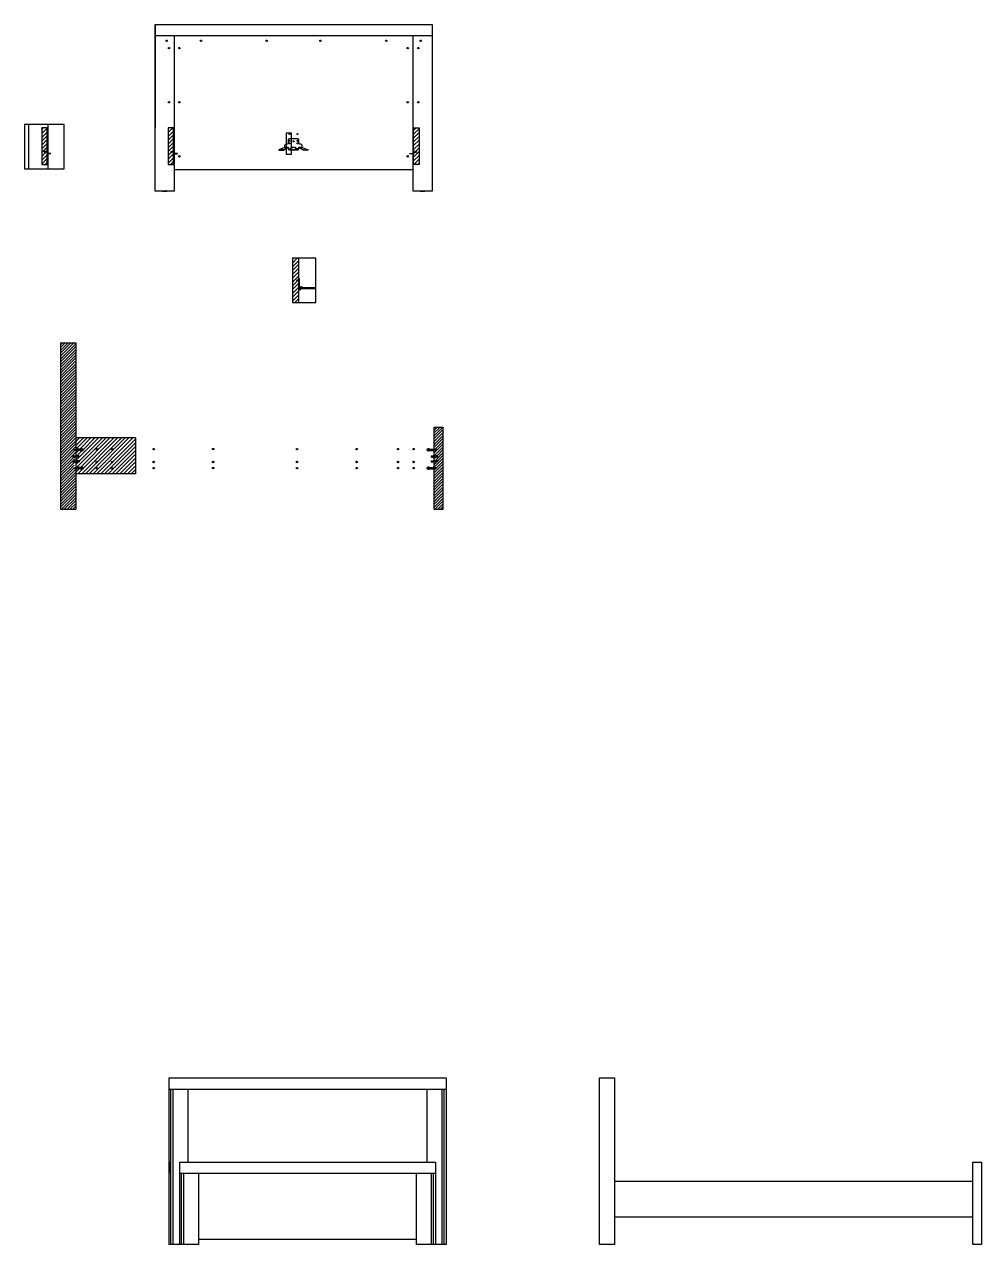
# Model space of a CAD drawing. Header units: inches. Extents: x 342 to 2460, y 60 to 1757.
# Drawn here: x 940 to 1474, y 156 to 837 of the extents above; entities that cross this region are included whole.
import ezdxf

# ---------------------------------------------------------------- set-up
doc = ezdxf.new("R2010")
doc.units = ezdxf.units.IN
doc.header["$MEASUREMENT"] = 0
doc.layers.get('0').update_dxf_attribs({"color": 11})
for name, color, linetype in [('A-ANNO-DIMS', 3, 'Continuous'), ('Dettagli', 141, 'Continuous'), ('PARTICOLARI', 30, 'Continuous'), ('viti', 41, 'Continuous')]:
    doc.layers.add(name, color=color, linetype=linetype)
pattern_1 = [(45, (-16.14222, -77.76784), (-0.088388348, 0.088388348), [])]

# ---------------------------------------------------------------- blocks, each defined once
blk = doc.blocks.new('101345')
for p, q in [((40.13, 264.91), (40.13, 264.61)), ((40.17, 264.99), (40.27, 265.05)), ((40.17, 264.53), (40.27, 264.47)), ((40.28, 264.46), (40.28, 265.06)), ((40.29, 264.46), (41.63, 264.46)), ((40.3, 265.06), (41.63, 265.06)), ((40.38, 264.94), (41.63, 264.94)), ((40.38, 264.82), (41.63, 264.82)), ((40.38, 264.7), (41.63, 264.7)), ((40.38, 264.58), (41.63, 264.58)), ((42.96, 265.06), (41.63, 265.06)), ((42.88, 264.94), (41.63, 264.94)), ((42.88, 264.82), (41.63, 264.82)), ((42.88, 264.7), (41.63, 264.7)), ((42.88, 264.58), (41.63, 264.58)), ((42.96, 264.46), (41.63, 264.46)), ((42.98, 264.46), (42.98, 265.06)), ((43.09, 264.99), (42.99, 265.05)), ((43.09, 264.53), (42.99, 264.47)), ((43.13, 264.91), (43.13, 264.61))]:
    blk.add_line(p, q)
for centre, radius, start, end in [((40.23, 264.91), 0.1, 123.56676, 180), ((40.23, 264.61), 0.1, 180, 236.29116), ((40.3, 265.01), 0.05, 90, 123.56676), ((40.29, 264.51), 0.05, 236.29116, 270), ((42.96, 265.01), 0.05, 56.43324, 90), ((42.96, 264.51), 0.05, 270, 303.70884), ((43.03, 264.91), 0.1, 0, 56.43324), ((43.03, 264.61), 0.1, 303.70884, 0)]:
    blk.add_arc(centre, radius, start, end)
blk = doc.blocks.new('vite')
at = {"layer": 'viti'}
for p, q in [((0.31, -0.12), (0.24, -0.12)), ((0.4, -0.31), (0.32, -0.31)), ((0.45, -0.12), (0.37, -0.12)), ((0.53, -0.31), (0.46, -0.31)), ((0.58, -0.12), (0.51, -0.12)), ((0.67, -0.31), (0.59, -0.31)), ((0.72, -0.12), (0.64, -0.12)), ((0.81, -0.31), (0.73, -0.31)), ((0.86, -0.12), (0.78, -0.12)), ((0.94, -0.31), (0.86, -0.31)), ((0.99, -0.12), (0.91, -0.12)), ((1.08, -0.31), (1, -0.31)), ((1.13, -0.12), (1.05, -0.12)), ((1.21, -0.31), (1.14, -0.31)), ((1.26, -0.12), (1.19, -0.12)), ((1.3, -0.31), (1.27, -0.31))]:
    blk.add_line(p, q, dxfattribs=at)
blk.add_lwpolyline([(1.33, 0.07), (1.37, 0.07), (1.37, -0.5), (1.33, -0.5), (1.3, -0.5), (1.3, 0.07)], close=True, dxfattribs=at)
for points in [[(0.26, -0.31), (0.2, -0.31), (0.04, -0.22), (0.17, -0.14)], [(0.24, -0.07), (0.17, -0.14), (0.17, -0.17), (0.17, -0.26), (0.24, -0.07), (0.24, -0.12), (0.21, -0.22), (0.17, -0.26)], [(0.37, -0.07), (0.31, -0.12), (0.26, -0.31), (0.26, -0.37), (0.37, -0.07), (0.37, -0.12), (0.32, -0.31), (0.26, -0.37)], [(0.51, -0.07), (0.45, -0.12), (0.4, -0.31), (0.4, -0.37), (0.51, -0.07), (0.51, -0.12), (0.46, -0.31), (0.4, -0.37)], [(0.64, -0.07), (0.58, -0.12), (0.53, -0.31), (0.53, -0.37), (0.64, -0.07), (0.64, -0.12), (0.59, -0.31), (0.53, -0.37)], [(0.78, -0.07), (0.72, -0.12), (0.67, -0.31), (0.67, -0.37), (0.78, -0.07), (0.78, -0.12), (0.73, -0.31), (0.67, -0.37)], [(0.91, -0.07), (0.86, -0.12), (0.81, -0.31), (0.81, -0.37), (0.91, -0.07), (0.91, -0.12), (0.86, -0.31), (0.81, -0.37)], [(1.05, -0.07), (0.99, -0.12), (0.94, -0.31), (0.94, -0.37), (1.05, -0.07), (1.05, -0.12), (1, -0.31), (0.94, -0.37)], [(1.19, -0.07), (1.13, -0.12), (1.08, -0.31), (1.08, -0.37), (1.19, -0.07), (1.19, -0.12), (1.14, -0.31), (1.08, -0.37)], [(1.3, -0.09), (1.26, -0.12), (1.21, -0.31), (1.21, -0.37), (1.3, -0.14)], [(1.3, -0.22), (1.27, -0.31), (1.21, -0.37)]]:
    blk.add_lwpolyline(points, dxfattribs=at)
blk = doc.blocks.new('no dettagli vite')
at = {"layer": 'viti'}
for p, q in [((0.04, -0.22), (0.2, -0.12)), ((0.2, -0.31), (0.04, -0.22)), ((1.3, -0.12), (0.2, -0.12)), ((1.3, -0.31), (0.2, -0.31))]:
    blk.add_line(p, q, dxfattribs=at)
blk.add_lwpolyline([(1.33, 0.07), (1.37, 0.07), (1.37, -0.5), (1.33, -0.5), (1.3, -0.5), (1.3, 0.07)], close=True, dxfattribs=at)

msp = doc.modelspace()

# ---------------------------------------------------------------- hatches: boundary and pattern name
h = msp.add_hatch()
h.set_pattern_fill('ANSI31', color=61, scale=12)
h.paths.add_polyline_path([(952.88, 779.16), (949.88, 779.16), (949.88, 758.7), (952.88, 758.7), (952.88, 765.58), (952.85, 765.55), (952.85, 765.63), (952.75, 765.63), (952.66, 765.55), (952.66, 765.63), (952.55, 765.63), (952.47, 765.55), (952.47, 765.63), (952.36, 765.63), (952.28, 765.55), (952.28, 765.63), (952.17, 765.63), (952.09, 765.55), (952.09, 765.63), (951.98, 765.63), (951.9, 765.55), (951.9, 765.63), (951.79, 765.63), (951.71, 765.55), (951.71, 765.63), (951.6, 765.63), (951.51, 765.55), (951.51, 765.63), (951.43, 765.63), (951.2, 765.76), (951.39, 765.87), (951.48, 765.97), (951.48, 765.89), (951.59, 765.89), (951.67, 765.97), (951.67, 765.89), (951.78, 765.89), (951.86, 765.97), (951.86, 765.89), (951.97, 765.89), (952.05, 765.97), (952.05, 765.89), (952.16, 765.89), (952.24, 765.97), (952.24, 765.89), (952.35, 765.89), (952.43, 765.97), (952.43, 765.89), (952.54, 765.89), (952.62, 765.97), (952.62, 765.89), (952.73, 765.89), (952.82, 765.97), (952.82, 765.89), (952.88, 765.89), (952.88, 766.96)])
h = msp.add_hatch()
h.set_pattern_fill('ANSI31', color=61, scale=12, angle=-1.3e-14)
h.paths.add_polyline_path([(1023.44, 765.59), (1021.99, 765.59), (1021.76, 765.72), (1021.99, 765.85), (1023.44, 765.85), (1023.44, 779.12), (1020.44, 779.12), (1020.44, 758.66), (1023.44, 758.66)])
h = msp.add_hatch()
h.set_pattern_fill('ANSI31', color=61, scale=12, angle=-1.3e-14)
h.paths.add_polyline_path([(1157.44, 765.85), (1158.9, 765.85), (1159.13, 765.72), (1158.9, 765.59), (1157.44, 765.59), (1157.44, 758.66), (1160.44, 758.66), (1160.44, 779.12), (1157.44, 779.12)])
h = msp.add_hatch()
h.set_pattern_fill('ANSI31', color=61, angle=90)
h.set_pattern_definition([(135, (1331.81831, -587.62731), (-0.088388348, -0.088388348), [])])
h.paths.add_polyline_path([(1095.89, 766.91), (1095.89, 766.71), (1098.61, 766.71), (1098.61, 766.91)])
h.paths.add_polyline_path([(1082.28, 766.91), (1082.28, 766.71), (1085, 766.71), (1085, 766.91)])
h = msp.add_hatch()
h.set_pattern_fill('ANSI31', color=61, scale=12)
h.paths.add_polyline_path([(1093.37, 706.41), (1089.81, 706.41), (1089.81, 681.75), (1093.37, 681.75), (1093.37, 688.91), (1093.36, 689.56), (1093.37, 689.56), (1093.37, 693.94), (1093.32, 693.94), (1093.25, 693.88), (1093.25, 693.94), (1093.17, 693.94), (1093.11, 693.88), (1093.11, 693.94), (1093.02, 693.94), (1092.96, 693.88), (1092.96, 693.94), (1092.88, 693.94), (1092.82, 693.88), (1092.82, 693.94), (1092.73, 693.94), (1092.67, 693.88), (1092.67, 693.94), (1092.59, 693.94), (1092.52, 693.88), (1092.52, 693.94), (1092.44, 693.94), (1092.38, 693.88), (1092.38, 693.94), (1092.31, 693.94), (1092.14, 694.04), (1092.28, 694.12), (1092.35, 694.2), (1092.35, 694.14), (1092.43, 694.14), (1092.5, 694.2), (1092.5, 694.14), (1092.58, 694.14), (1092.64, 694.2), (1092.64, 694.14), (1092.72, 694.14), (1092.79, 694.2), (1092.79, 694.14), (1092.87, 694.14), (1092.93, 694.2), (1092.93, 694.14), (1093.01, 694.14), (1093.08, 694.2), (1093.08, 694.14), (1093.16, 694.14), (1093.22, 694.2), (1093.22, 694.14), (1093.31, 694.14), (1093.37, 694.2)])
h = msp.add_hatch()
h.set_pattern_fill('ANSI31', color=61, scale=0.5)
h.paths.add_polyline_path([(1093.57, 693.73), (1093.53, 693.73), (1093.49, 693.73), (1093.49, 693.94), (1093.46, 693.94), (1093.4, 693.88), (1093.4, 693.94), (1093.37, 693.94), (1093.37, 692.06), (1093.57, 692.06)])
h.paths.add_polyline_path([(1093.57, 695.13), (1093.37, 695.13), (1093.37, 694.2), (1093.37, 694.2), (1093.37, 694.14), (1093.45, 694.14), (1093.49, 694.17), (1093.49, 694.34), (1093.53, 694.34), (1093.57, 694.34)])
h.paths.add_polyline_path([(1093.57, 692.06), (1093.37, 692.06), (1093.37, 690.3), (1093.57, 690.3), (1093.57, 690.48)])
h = msp.add_hatch()
h.set_pattern_fill('ANSI31', color=61)
h.set_pattern_definition(pattern_1)
h.paths.add_polyline_path([(1093.57, 690.3), (1093.37, 690.3), (1093.37, 690.12), (1093.93, 690.12), (1093.93, 690.13), (1093.85, 690.14), (1093.92, 690.18), (1093.93, 690.18), (1093.92, 690.3)])
h = msp.add_hatch()
h.set_pattern_fill('ANSI31', color=61, scale=2)
h.set_pattern_definition([(45, (-16.14222, -77.76784), (-0.176776695, 0.176776695), [])])
h.paths.add_polyline_path([(1093.93, 689.97), (1093.85, 689.98), (1093.93, 690.02), (1093.93, 690.12), (1093.37, 690.12), (1093.37, 689.56), (1093.46, 689.56), (1093.56, 689.56), (1093.56, 689.56), (1102.91, 689.51), (1102.91, 690.12), (1094.95, 690.12), (1094.21, 690.12), (1094.21, 690.07), (1094.28, 690.05), (1094.21, 690.02), (1094.21, 689.9), (1094.28, 689.89), (1094.21, 689.85), (1094.2, 689.74), (1094.28, 689.72), (1094.21, 689.69), (1093.92, 689.64), (1093.85, 689.64), (1093.92, 689.68), (1093.93, 689.69), (1093.93, 689.8), (1093.93, 689.8), (1093.85, 689.81), (1093.92, 689.85), (1093.93, 689.85)])
h = msp.add_hatch()
h.set_pattern_fill('ANSI31', color=61, scale=0.5)
h.set_pattern_definition([(45, (-16.14222, -77.76784), (-0.0441941738, 0.0441941738), [])])
h.paths.add_polyline_path([(1093.56, 689.56), (1093.46, 689.56), (1093.37, 689.56), (1093.37, 688.91), (1093.57, 688.91)])
h = msp.add_hatch()
h.set_pattern_fill('ANSI31', color=61)
h.set_pattern_definition(pattern_1)
h.paths.add_polyline_path([(1095.56, 690.12), (1095.56, 690.3), (1094.21, 690.3), (1094.21, 690.23), (1094.28, 690.22), (1094.21, 690.18), (1094.21, 690.12)])
h = msp.add_hatch()
h.set_pattern_fill('ANSI31', color=61, scale=12)
h.paths.add_polyline_path([(1002.22, 606.14), (968.97, 606.14), (968.97, 599.9), (971.55, 599.9, -0.77822), (972.95, 599.55, -0.77822), (971.55, 599.2), (968.97, 599.2), (968.97, 596.14), (970.6, 596.08, -0.414214), (970.72, 595.96), (970.72, 595.56), (970.55, 595.44), (968.97, 595.44), (968.97, 593.43), (970.6, 593.37, -0.414214), (970.72, 593.25), (970.72, 592.85), (970.55, 592.73), (968.97, 592.73), (968.97, 589.68), (971.55, 589.68, -0.77822), (972.95, 589.32, -0.77822), (971.55, 588.97), (968.97, 588.97), (968.97, 586.14), (1002.22, 586.14)])
h.paths.add_polyline_path([(980.17, 599.94, -1), (980.97, 599.94, -1)], flags=16)
h.paths.add_polyline_path([(980.97, 592.74, -1), (980.17, 592.74, -1)], flags=16)
h.paths.add_polyline_path([(988.77, 599.94, -1), (989.57, 599.94, -1)], flags=16)
h.paths.add_polyline_path([(989.57, 592.74, -1), (988.77, 592.74, -1)], flags=16)
h.paths.add_polyline_path([(980.97, 589.34, -1), (980.17, 589.34, -1)], flags=16)
h.paths.add_polyline_path([(989.57, 589.34, -1), (988.77, 589.34, -1)], flags=16)
at = {"layer": 'A-ANNO-DIMS'}
h = msp.add_hatch(dxfattribs=at)
h.set_pattern_fill('ANSI31', color=61, scale=9)
edge = h.paths.add_edge_path()
edge.add_line((967.76, 599.43), (967.76, 599.67))
edge.add_line((967.76, 599.67), (968.97, 599.67))
edge.add_line((968.97, 599.43), (967.76, 599.43))
edge.add_line((967.76, 589.2), (967.76, 589.44))
edge.add_line((968.97, 589.2), (967.76, 589.2))
edge.add_line((967.76, 589.44), (968.97, 589.44))
edge = h.paths.add_edge_path()
edge.add_line((968.97, 592.73), (967.42, 592.73))
edge.add_arc((967.42, 592.79), 0.0582, 252.36866, 270, ccw=False)
edge.add_line((967.4, 592.74), (967.4, 593.43))
edge.add_arc((967.42, 593.37), 0.0582, 90, 107.55758, ccw=False)
edge.add_line((967.42, 593.43), (968.97, 593.43))
edge.add_line((968.97, 593.43), (968.97, 595.44))
edge.add_line((968.97, 595.44), (967.42, 595.44))
edge.add_arc((967.42, 595.5), 0.0582, 252.36866, 270, ccw=False)
edge.add_line((967.4, 595.45), (967.4, 596.14))
edge.add_arc((967.42, 596.08), 0.0582, 90, 107.55758, ccw=False)
edge.add_line((967.42, 596.14), (968.97, 596.14))
edge.add_line((968.97, 596.14), (968.97, 659.14))
edge.add_line((968.97, 659.14), (960.61, 659.14))
edge.add_line((960.61, 659.14), (960.61, 566.14))
edge.add_line((960.61, 566.14), (968.97, 566.14))
edge.add_line((968.97, 566.14), (968.97, 592.73))
h = msp.add_hatch(dxfattribs=at)
h.set_pattern_fill('ANSI31', color=61, scale=9)
h.paths.add_polyline_path([(1173.81, 612.14), (1168.97, 612.14), (1168.97, 599.67), (1170.19, 599.67), (1170.19, 599.43), (1168.97, 599.43), (1168.97, 596.64), (1168.97, 596.14), (1170.54, 596.14), (1170.67, 596.06, -0.251337), (1170.72, 595.96), (1170.72, 595.62, -0.250678), (1170.67, 595.53), (1170.55, 595.44), (1168.97, 595.44), (1168.97, 593.43), (1168.97, 593.43), (1170.55, 593.43), (1170.67, 593.35, -0.251337), (1170.72, 593.25), (1170.72, 592.91, -0.250678), (1170.67, 592.82), (1170.55, 592.73), (1168.97, 592.73), (1168.97, 589.68), (1168.97, 589.68), (1168.97, 589.44), (1170.19, 589.44), (1170.19, 589.2), (1168.97, 589.2), (1168.97, 588.97), (1168.97, 566.14), (1173.81, 566.14)])

# ---------------------------------------------------------------- linework, layer by layer
for p, q in [((1013.2, 836.87), (1013.2, 779.12)), ((1013.2, 830.67), (1167.68, 830.67)), ((1023.8, 830.67), (1023.8, 764.82)), ((1013.2, 789.87), (1013.2, 783.67)), ((1023.8, 764.72), (1023.8, 755.87)), ((1085.4, 768.12), (1082.28, 766.91)), ((1087.43, 768.12), (1085, 766.71)), ((1087.43, 768.12), (1085, 766.91)), ((1089.34, 766.91), (1089.34, 767.84)), ((1091.55, 767.84), (1091.55, 766.91)), ((1093.43, 768.12), (1095.89, 766.91)), ((1093.43, 768.12), (1095.89, 766.71)), ((1095.26, 768.12), (1098.61, 766.91)), ((1023.8, 755.87), (1157.08, 755.87)), ((1093.37, 692.06), (1093.57, 692.06)), ((1093.57, 688.91), (1094.57, 688.91)), ((1094.57, 688.91), (1094.57, 689.56)), ((1002.22, 606.14), (968.97, 606.14)), ((968.97, 606.14), (968.97, 599.9)), ((1002.22, 606.14), (1002.22, 586.14)), ((968.97, 599.2), (968.97, 596.14)), ((968.97, 595.44), (968.97, 593.43)), ((968.97, 595.44), (968.97, 593.43)), ((968.97, 592.73), (968.97, 589.68)), ((968.97, 592.73), (968.97, 589.68)), ((968.97, 588.97), (968.97, 566.14)), ((968.97, 588.97), (968.97, 586.14)), ((1002.22, 586.14), (968.97, 586.14)), ((1021.02, 242.93), (1175.51, 242.93)), ((1022.02, 156.13), (1022.02, 242.93)), ((1023.22, 156.13), (1023.22, 242.93)), ((1031.62, 202.13), (1031.62, 242.93)), ((1164.91, 202.13), (1164.91, 242.93)), ((1173.31, 156.13), (1173.31, 242.93)), ((1174.51, 156.13), (1174.51, 242.93)), ((1021.02, 202.13), (1021.02, 195.93)), ((1026.97, 202.13), (1169.56, 202.13)), ((1169.56, 202.13), (1169.56, 156.13)), ((1026.97, 195.93), (1169.56, 195.93)), ((1027.97, 156.13), (1027.97, 195.93)), ((1029.17, 156.13), (1029.17, 195.93)), ((1037.57, 156.13), (1037.57, 195.93)), ((1158.96, 156.13), (1158.96, 195.93)), ((1167.36, 156.13), (1167.36, 195.93)), ((1168.56, 156.13), (1168.56, 195.93)), ((1469.5, 191.38), (1269.5, 191.38)), ((1469.5, 171.38), (1269.5, 171.38)), ((1037.57, 159.13), (1158.96, 159.13)), ((1169.56, 156.13), (1158.96, 156.13))]:
    msp.add_line(p, q)
at = {"color": 200}
for p, q in [((953.24, 781.05), (953.24, 756.38)), ((1093.37, 689.56), (1102.91, 689.51)), ((1094.95, 690.12), (1102.91, 690.12))]:
    msp.add_line(p, q, dxfattribs=at)
for points in [[(1023.8, 764.72), (1023.8, 743.87), (1013.2, 743.87), (1013.2, 836.87), (1167.68, 836.87), (1167.68, 743.87), (1157.08, 743.87), (1157.08, 764.72)], [(1023.8, 830.67), (1023.8, 764.82)], [(1157.08, 764.82), (1157.08, 789.87), (1157.08, 830.67)], [(953.24, 781.05), (953.24, 756.38)], [(1023.44, 765.85), (1023.44, 779.12), (1020.44, 779.12), (1020.44, 758.66), (1023.44, 758.66), (1023.44, 765.59)], [(1157.44, 765.85), (1157.44, 779.12), (1160.44, 779.12), (1160.44, 758.66), (1157.44, 758.66), (1157.44, 765.59)], [(1023.44, 765.59), (1023.44, 764.41), (1023.64, 764.41), (1023.64, 766.91), (1023.44, 766.91), (1023.44, 765.85)], [(1088.54, 767.84), (1089.34, 767.84), (1089.75, 768.29), (1091.14, 768.29), (1091.55, 767.84), (1092.35, 767.84)], [(1088.54, 767.84), (1088.54, 767.89)], [(1157.44, 765.59), (1157.44, 764.41), (1157.25, 764.41), (1157.25, 766.91), (1157.44, 766.91), (1157.44, 765.85)], [(1093.37, 694.13), (1093.37, 695.13), (1093.57, 695.13), (1093.57, 692.06), (1093.37, 692.06), (1093.37, 693.94)], [(1093.37, 694.13), (1093.37, 695.13), (1093.57, 695.13), (1093.57, 690.3)], [(1093.37, 690.12), (1093.37, 693.94)], [(1094.21, 690.12), (1095.56, 690.12), (1095.56, 690.3), (1093.37, 690.3), (1093.37, 690.12), (1093.93, 690.12)], [(968.97, 566.14), (968.97, 566.14), (968.97, 566.14), (968.97, 566.14), (960.61, 566.14), (960.61, 659.14), (968.97, 659.14), (968.97, 596.14)], [(1031.62, 156.13), (1021.02, 156.13), (1021.02, 249.13), (1175.51, 249.13), (1175.51, 156.13), (1164.91, 156.13)], [(1269.5, 156.13), (1269.5, 156.13), (1269.5, 156.13), (1269.5, 156.13), (1261.13, 156.13), (1261.13, 249.13), (1269.5, 249.13), (1269.5, 156.13)], [(1037.57, 156.13), (1026.97, 156.13), (1026.97, 202.13)]]:
    msp.add_lwpolyline(points)
for points in [[(942.64, 756.38), (942.64, 781.05)], [(1093.37, 694.13), (1093.37, 706.41)], [(1093.37, 681.75), (1093.37, 693.94)]]:
    msp.add_lwpolyline(points, dxfattribs=at)
msp.add_lwpolyline([(952.88, 779.16), (949.88, 779.16), (949.88, 758.7), (952.88, 758.7)], close=True, dxfattribs=at)
for points in [[(952.88, 766.96), (952.88, 764.46), (953.08, 764.46), (953.08, 766.96)], [(953.08, 764.76), (955.08, 764.76), (955.08, 764.87), (953.08, 764.87)], [(1023.64, 764.72), (1025.64, 764.72), (1025.64, 764.82), (1023.64, 764.82)], [(1085, 766.91), (1082.28, 766.91), (1082.28, 766.71), (1085, 766.71)], [(1089.75, 768.34), (1091.14, 768.34), (1091.55, 767.89), (1092.35, 767.89), (1092.35, 766.91), (1088.54, 766.91), (1088.54, 767.89), (1089.34, 767.89)], [(1095.89, 766.91), (1098.61, 766.91), (1098.61, 766.71), (1095.89, 766.71)], [(1157.25, 764.72), (1155.25, 764.72), (1155.25, 764.82), (1157.25, 764.82)], [(1093.37, 688.91), (1093.36, 689.56), (1093.56, 689.56), (1093.57, 688.91)], [(1173.81, 612.14), (1173.81, 566.14), (1168.97, 566.14), (1168.97, 596.64), (1168.97, 612.14)], [(1474.34, 202.13), (1474.34, 156.13), (1469.5, 156.13), (1469.5, 186.63), (1469.5, 202.13)]]:
    msp.add_lwpolyline(points, close=True)
for centre, radius in [((1088.18, 775.66), 0.3), ((1088.18, 770.51), 0.3), ((1090.43, 771.61), 0.3), ((1092.68, 775.66), 0.3), ((1092.68, 770.51), 0.3), ((980.57, 599.94), 0.4), ((989.17, 599.94), 0.4), ((1012.37, 599.94), 0.4), ((1045.57, 599.94), 0.4), ((1092.37, 599.94), 0.4), ((1125.57, 599.94), 0.4), ((1148.77, 599.94), 0.4), ((1157.37, 599.94), 0.4), ((980.57, 592.74), 0.4), ((989.17, 592.74), 0.4), ((1012.37, 592.74), 0.4), ((1045.57, 592.74), 0.4), ((1092.37, 592.74), 0.4), ((1125.57, 592.74), 0.4), ((1148.77, 592.74), 0.4), ((1157.37, 592.74), 0.4), ((980.57, 589.34), 0.4), ((989.17, 589.34), 0.4), ((1012.37, 589.34), 0.4), ((1045.57, 589.34), 0.4), ((1092.37, 589.34), 0.4), ((1125.57, 589.34), 0.4), ((1148.77, 589.34), 0.4), ((1157.37, 589.34), 0.4)]:
    msp.add_circle(centre, radius)
at = {"layer": 'Dettagli'}
for p, q in [((1019.36, 744.02), (1019.36, 743.87)), ((1019.47, 744.03), (1019.38, 744.03)), ((1019.49, 743.87), (1019.49, 744.02)), ((1161.4, 743.87), (1161.4, 744.02)), ((1161.42, 744.03), (1161.51, 744.03)), ((1161.53, 744.02), (1161.53, 743.87))]:
    msp.add_line(p, q, dxfattribs=at)
for points in [[(1092.82, 773.02), (1088.03, 773.02, 0.245451), (1087.43, 772.44), (1087.43, 770.49, -0.220469), (1086.89, 769.96), (1086.06, 769.96, 0.261774), (1085.4, 769.36), (1085.4, 768.12), (1087.43, 768.12), (1087.43, 767.47, 0.21909), (1087.94, 766.91), (1092.95, 766.91, 0.195608), (1093.43, 767.39), (1093.43, 768.12), (1095.26, 768.12), (1095.26, 769.43, 0.22328), (1094.7, 769.96), (1093.9, 769.96, -0.208898), (1093.43, 770.5), (1093.43, 772.39, 0.25933)], [(1017.29, 743.87, 0.414214), (1017.27, 743.85), (1017.27, 743.8, 0.414214), (1017.29, 743.79), (1019.72, 743.79, 0.414214), (1019.73, 743.8), (1019.73, 743.85, 0.414214), (1019.72, 743.87)], [(1163.6, 743.87, -0.414214), (1163.61, 743.85), (1163.61, 743.8, -0.414214), (1163.6, 743.79), (1161.17, 743.79, -0.414214), (1161.15, 743.8), (1161.15, 743.85, -0.414214), (1161.17, 743.87)]]:
    msp.add_lwpolyline(points, format="xyb", close=True, dxfattribs=at)
at = {"layer": 'Dettagli', "color": 0}
for points in [[(1085.4, 768.12), (1085.4, 768.3), (1087.43, 768.3), (1087.43, 768.12)], [(1093.43, 768.12), (1093.43, 768.29), (1095.26, 768.3), (1095.26, 768.12)]]:
    msp.add_lwpolyline(points, close=True, dxfattribs=at)
at = {"layer": 'Dettagli'}
for points in [[(1017.74, 743.87), (1017.74, 744.02, 0.414214), (1017.72, 744.03), (1017.63, 744.03, 0.414214), (1017.61, 744.02), (1017.61, 743.87)], [(1163.15, 743.87), (1163.15, 744.02, -0.414214), (1163.16, 744.03), (1163.25, 744.03, -0.414214), (1163.27, 744.02), (1163.27, 743.87)]]:
    msp.add_lwpolyline(points, format="xyb", dxfattribs=at)
for centre in [(1019.57, 827.74), (1020.85, 823.67), (1026.75, 823.67), (1038.76, 827.74), (1075.48, 827.74), (1105.4, 827.74), (1142.12, 827.74), (1154.13, 823.67), (1160.03, 823.67), (1161.32, 827.74), (1020.85, 793.47), (1026.75, 793.47), (1154.13, 793.47), (1160.03, 793.47), (1026.75, 763.27), (1154.13, 763.27)]:
    msp.add_circle(centre, 0.4, dxfattribs=at)
for centre, start, end in [((1019.38, 744.02), 90, 180), ((1019.47, 744.02), 0, 90), ((1161.42, 744.02), 90, 180), ((1161.51, 744.02), 360, 90)]:
    msp.add_arc(centre, 0.0157, start, end, dxfattribs=at)
at = {"layer": 'PARTICOLARI'}
for points in [[(940.24, 781.05), (940.24, 756.38), (962.43, 756.38), (962.43, 781.05)], [(1086.26, 776.12), (1086.26, 764.48), (1089.34, 764.48), (1089.34, 776.12)], [(1089.81, 706.41), (1089.81, 681.75), (1102.91, 681.75), (1102.91, 706.41)]]:
    msp.add_lwpolyline(points, close=True, dxfattribs=at)
at = {"layer": 'viti'}
for p, q in [((1088.18, 771.94), (1088.18, 771.94)), ((1092.68, 771.94), (1092.68, 771.94)), ((1093.92, 690.18), (1093.85, 690.14)), ((1093.85, 690.14), (1093.93, 690.13)), ((1093.92, 690.02), (1093.85, 689.98)), ((1093.85, 689.98), (1093.93, 689.97)), ((1093.92, 689.85), (1093.85, 689.81)), ((1093.85, 689.81), (1093.93, 689.8)), ((1093.92, 689.68), (1093.85, 689.64)), ((1093.85, 689.64), (1093.92, 689.64)), ((1093.92, 690.3), (1093.93, 690.18)), ((1094.21, 690.23), (1093.92, 690.18)), ((1094.21, 690.07), (1093.92, 690.02)), ((1094.21, 689.9), (1093.92, 689.85)), ((1094.21, 689.74), (1093.92, 689.68)), ((1093.92, 689.64), (1094.21, 689.69)), ((1093.93, 690.13), (1094.21, 690.18)), ((1093.93, 690.13), (1093.93, 690.02)), ((1093.93, 689.97), (1094.21, 690.02)), ((1093.93, 689.97), (1093.93, 689.85)), ((1093.93, 689.8), (1094.21, 689.85)), ((1093.93, 689.8), (1093.93, 689.69)), ((1094.2, 689.73), (1094.21, 689.85)), ((1094.21, 690.23), (1094.21, 690.3)), ((1094.28, 690.22), (1094.21, 690.23)), ((1094.21, 690.18), (1094.28, 690.22)), ((1094.21, 690.07), (1094.21, 690.18)), ((1094.28, 690.05), (1094.21, 690.07)), ((1094.21, 690.02), (1094.28, 690.05)), ((1094.21, 689.9), (1094.21, 690.02)), ((1094.28, 689.89), (1094.21, 689.9)), ((1094.21, 689.85), (1094.28, 689.89)), ((1094.28, 689.72), (1094.21, 689.74)), ((1094.21, 689.69), (1094.28, 689.72)), ((967.76, 599.43), (967.76, 599.67)), ((967.9, 599.75), (968.02, 599.35)), ((968.02, 599.75), (968.14, 599.35)), ((968.15, 599.75), (968.27, 599.35)), ((968.28, 599.75), (968.39, 599.35)), ((968.4, 599.75), (968.52, 599.35)), ((968.53, 599.75), (968.64, 599.35)), ((968.65, 599.75), (968.77, 599.35)), ((968.78, 599.75), (968.9, 599.35)), ((971.55, 599.9), (968.97, 599.9)), ((968.97, 599.2), (968.97, 599.9)), ((971.55, 599.2), (968.97, 599.2)), ((969.17, 599.75), (970.99, 599.75)), ((969.17, 599.75), (969.17, 599.75)), ((969.17, 599.55), (969.17, 599.55)), ((970.99, 599.35), (969.17, 599.35)), ((970.89, 599.65), (969.28, 599.65)), ((969.28, 599.45), (970.89, 599.45)), ((970.99, 599.55), (970.99, 599.55)), ((971.2, 599.2), (971.2, 599.9)), ((971.47, 599.65), (971.2, 599.65)), ((971.47, 599.45), (971.2, 599.45)), ((1166.39, 599.9), (1168.97, 599.9)), ((1166.39, 599.2), (1168.97, 599.2)), ((1166.47, 599.65), (1166.75, 599.65)), ((1166.47, 599.45), (1166.75, 599.45)), ((1166.75, 599.2), (1166.75, 599.9)), ((1168.77, 599.75), (1166.95, 599.75)), ((1166.95, 599.55), (1166.95, 599.55)), ((1166.95, 599.35), (1168.77, 599.35)), ((1167.05, 599.65), (1168.67, 599.65)), ((1168.67, 599.45), (1167.05, 599.45)), ((1168.77, 599.75), (1168.77, 599.75)), ((1168.77, 599.55), (1168.77, 599.55)), ((1168.97, 599.2), (1168.97, 599.9)), ((1169.17, 599.75), (1169.05, 599.35)), ((1169.29, 599.75), (1169.18, 599.35)), ((1169.42, 599.75), (1169.3, 599.35)), ((1169.54, 599.75), (1169.43, 599.35)), ((1169.67, 599.75), (1169.55, 599.35)), ((1169.8, 599.75), (1169.68, 599.35)), ((1169.92, 599.75), (1169.8, 599.35)), ((1170.05, 599.75), (1169.93, 599.35)), ((1170.19, 599.43), (1170.19, 599.67)), ((967.76, 589.2), (967.76, 589.44)), ((967.9, 589.52), (968.02, 589.12)), ((968.02, 589.52), (968.14, 589.12)), ((968.15, 589.52), (968.27, 589.12)), ((968.28, 589.52), (968.39, 589.12)), ((968.4, 589.52), (968.52, 589.12)), ((968.53, 589.52), (968.64, 589.12)), ((968.65, 589.52), (968.77, 589.12)), ((968.78, 589.52), (968.9, 589.12)), ((971.55, 589.68), (968.97, 589.68)), ((968.97, 588.97), (968.97, 589.68)), ((971.55, 588.97), (968.97, 588.97)), ((969.17, 589.52), (970.99, 589.52)), ((969.17, 589.52), (969.17, 589.52)), ((969.17, 589.32), (969.17, 589.32)), ((970.99, 589.12), (969.17, 589.12)), ((970.89, 589.42), (969.28, 589.42)), ((969.28, 589.22), (970.89, 589.22)), ((970.99, 589.32), (970.99, 589.32)), ((971.2, 588.97), (971.2, 589.68)), ((971.47, 589.42), (971.2, 589.42)), ((971.47, 589.22), (971.2, 589.22)), ((1166.39, 589.68), (1168.97, 589.68)), ((1166.39, 588.97), (1168.97, 588.97)), ((1166.47, 589.42), (1166.75, 589.42)), ((1166.47, 589.22), (1166.75, 589.22)), ((1166.75, 588.97), (1166.75, 589.68)), ((1168.77, 589.52), (1166.95, 589.52)), ((1166.95, 589.32), (1166.95, 589.32)), ((1166.95, 589.12), (1168.77, 589.12)), ((1167.05, 589.42), (1168.67, 589.42)), ((1168.67, 589.22), (1167.05, 589.22)), ((1168.77, 589.52), (1168.77, 589.52)), ((1168.77, 589.32), (1168.77, 589.32)), ((1168.97, 588.97), (1168.97, 589.68)), ((1169.17, 589.52), (1169.05, 589.12)), ((1169.29, 589.52), (1169.18, 589.12)), ((1169.42, 589.52), (1169.3, 589.12)), ((1169.54, 589.52), (1169.43, 589.12)), ((1169.67, 589.52), (1169.55, 589.12)), ((1169.8, 589.52), (1169.68, 589.12)), ((1169.92, 589.52), (1169.8, 589.12)), ((1170.05, 589.52), (1169.93, 589.12)), ((1170.19, 589.2), (1170.19, 589.44))]:
    msp.add_line(p, q, dxfattribs=at)
for points in [[(1088.13, 771.88), (1087.97, 771.88), (1087.97, 771.99), (1088.13, 771.99)], [(1088.23, 771.99), (1088.39, 771.99), (1088.39, 771.88), (1088.23, 771.88)], [(1092.62, 771.88), (1092.46, 771.88), (1092.46, 771.99), (1092.62, 771.99)], [(1092.73, 771.99), (1092.89, 771.99), (1092.89, 771.88), (1092.73, 771.88)], [(967.76, 599.67), (968.97, 599.67)], [(968.97, 599.43), (967.76, 599.43)], [(972.12, 599.22), (972.12, 600.12), (972.29, 600.12), (972.29, 599.22), (972.12, 599.22)], [(972.12, 599.12), (972.29, 599.12), (972.21, 598.98), (972.12, 599.12)], [(1165.82, 599.22), (1165.82, 600.12), (1165.65, 600.12), (1165.65, 599.22), (1165.82, 599.22)], [(1165.82, 599.12), (1165.65, 599.12), (1165.74, 598.98), (1165.82, 599.12)], [(1170.19, 599.67), (1168.97, 599.67)], [(1168.97, 599.43), (1170.19, 599.43)], [(967.76, 589.44), (968.97, 589.44)], [(968.97, 589.2), (967.76, 589.2)], [(972.12, 588.99), (972.12, 589.89), (972.29, 589.89), (972.29, 588.99), (972.12, 588.99)], [(972.12, 588.9), (972.29, 588.9), (972.21, 588.76), (972.12, 588.9)], [(1165.82, 588.99), (1165.82, 589.89), (1165.65, 589.89), (1165.65, 588.99), (1165.82, 588.99)], [(1165.82, 588.9), (1165.65, 588.9), (1165.74, 588.76), (1165.82, 588.9)], [(1170.19, 589.44), (1168.97, 589.44)], [(1168.97, 589.2), (1170.19, 589.2)]]:
    msp.add_lwpolyline(points, dxfattribs=at)
for points in [[(1088.13, 771.73), (1088.23, 771.73), (1088.23, 771.88), (1088.13, 771.99), (1088.13, 772.15), (1088.23, 772.15), (1088.23, 771.99), (1088.13, 771.88)], [(1092.62, 771.73), (1092.73, 771.73), (1092.73, 771.88), (1092.62, 771.99), (1092.62, 772.15), (1092.73, 772.15), (1092.73, 771.99), (1092.62, 771.88)], [(1093.57, 690.48), (1094.56, 690.48), (1094.56, 690.3), (1093.57, 690.3)]]:
    msp.add_lwpolyline(points, close=True, dxfattribs=at)
for centre, radius in [((1088.18, 771.94), 0.305), ((1092.68, 771.94), 0.305), ((972.21, 599.55), 0.743), ((1165.74, 599.55), 0.743), ((972.21, 589.32), 0.743), ((1165.74, 589.32), 0.743)]:
    msp.add_circle(centre, radius, dxfattribs=at)
for centre, radius, start, end in [((969.21, 600.01), 0.262, 204.28296, 261.97725), ((969.21, 599.09), 0.262, 98.02275, 155.71704), ((969.28, 599.55), 0.101, 90, 180), ((969.28, 599.55), 0.101, 180, 270), ((970.89, 599.55), 0.101, 0, 90), ((970.89, 599.55), 0.101, 270, 0), ((970.96, 600.01), 0.262, 278.02275, 335.71704), ((970.96, 599.09), 0.262, 24.28296, 81.97725), ((1166.99, 600.01), 0.262, 204.28296, 261.97725), ((1166.99, 599.09), 0.262, 98.02275, 155.71704), ((1167.05, 599.55), 0.101, 90, 180), ((1167.05, 599.55), 0.101, 180, 270), ((1168.67, 599.55), 0.101, 0, 90), ((1168.67, 599.55), 0.101, 270, 0), ((1168.73, 600.01), 0.262, 278.02275, 335.71704), ((1168.73, 599.09), 0.262, 24.28296, 81.97725), ((969.21, 589.78), 0.262, 204.28296, 261.97725), ((969.21, 588.86), 0.262, 98.02275, 155.71704), ((969.28, 589.32), 0.101, 90, 180), ((969.28, 589.32), 0.101, 180, 270), ((970.89, 589.32), 0.101, 0, 90), ((970.89, 589.32), 0.101, 270, 0), ((970.96, 589.78), 0.262, 278.02275, 335.71704), ((970.96, 588.86), 0.262, 24.28296, 81.97725), ((1166.99, 589.78), 0.262, 204.28296, 261.97725), ((1166.99, 588.86), 0.262, 98.02275, 155.71704), ((1167.05, 589.32), 0.101, 90, 180), ((1167.05, 589.32), 0.101, 180, 270), ((1168.67, 589.32), 0.101, 0, 90), ((1168.67, 589.32), 0.101, 270, 0), ((1168.73, 589.78), 0.262, 278.02275, 335.71704), ((1168.73, 588.86), 0.262, 24.28296, 81.97725)]:
    msp.add_arc(centre, radius, start, end, dxfattribs=at)

# ---------------------------------------------------------------- block references
at = {"xscale": 1.41286923227608, "yscale": 1.41286923227608, "zscale": 1.41286923227608}
msp.add_blockref('no dettagli vite', (1021.7, 766.02), dxfattribs=at)
at = {"xscale": 1.41286923227608, "yscale": 1.41286923227608, "zscale": 1.41286923227608, "rotation": 180}
msp.add_blockref('no dettagli vite', (1159.19, 765.41), dxfattribs=at)
at = {"layer": 'viti'}
for name, p, xscale, yscale, zscale in [('vite', (951.14, 766.07), 1.410628702919597, 1.410628702919597, 1.410628702919597), ('vite', (1092.1, 694.27), 1.073150153264728, 1.073150153264728, 1.073150153264728), ('101345', (920.5, 287.49), 1.164456234350753, 1.164456234350753, 1.164456234350753), ('101345', (920.5, 284.78), 1.164456234350753, 1.164456234350753, 1.164456234350753)]:
    msp.add_blockref(name, p, dxfattribs=dict(at, xscale=xscale, yscale=yscale, zscale=zscale))
at = {"layer": 'viti', "xscale": 1.164456234350752, "yscale": 1.164456234350752, "zscale": 1.164456234350752, "rotation": 0.0144940007636293}
for p in [(1120.58, 287.48), (1120.58, 284.77)]:
    msp.add_blockref('101345', p, dxfattribs=at)

doc.saveas('drawing.dxf')
